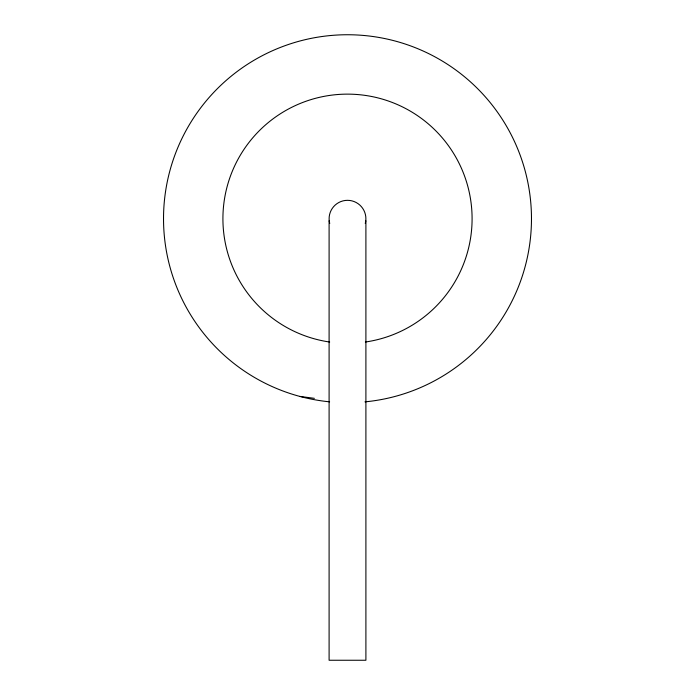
<?xml version="1.0" encoding="UTF-8"?>
<svg xmlns="http://www.w3.org/2000/svg" width="695" height="695" viewBox="0 0 695 695"><rect width="100%" height="100%" fill="white"/><g stroke="black" fill="none" stroke-linecap="round" stroke-linejoin="round"><path stroke-width="1.04" d="M299.884 396.419L314.375 398.331M365.9 220.723L365.9 660.25L329.1 660.25L329.1 220.723M329.734 223.486A18.4 18.4 0 0 1 347.5 200.325A18.4 18.4 0 0 1 365.266 223.486M329.604 401.823A183.966 183.966 0 0 1 191.325 121.486A183.966 183.966 0 0 1 503.91 121.86A183.966 183.966 0 0 1 364.962 401.858M329.673 342.027A124.596 124.596 0 0 1 242.694 151.354A124.596 124.596 0 0 1 452.271 151.293A124.596 124.596 0 0 1 365.396 342.018"/></g></svg>
